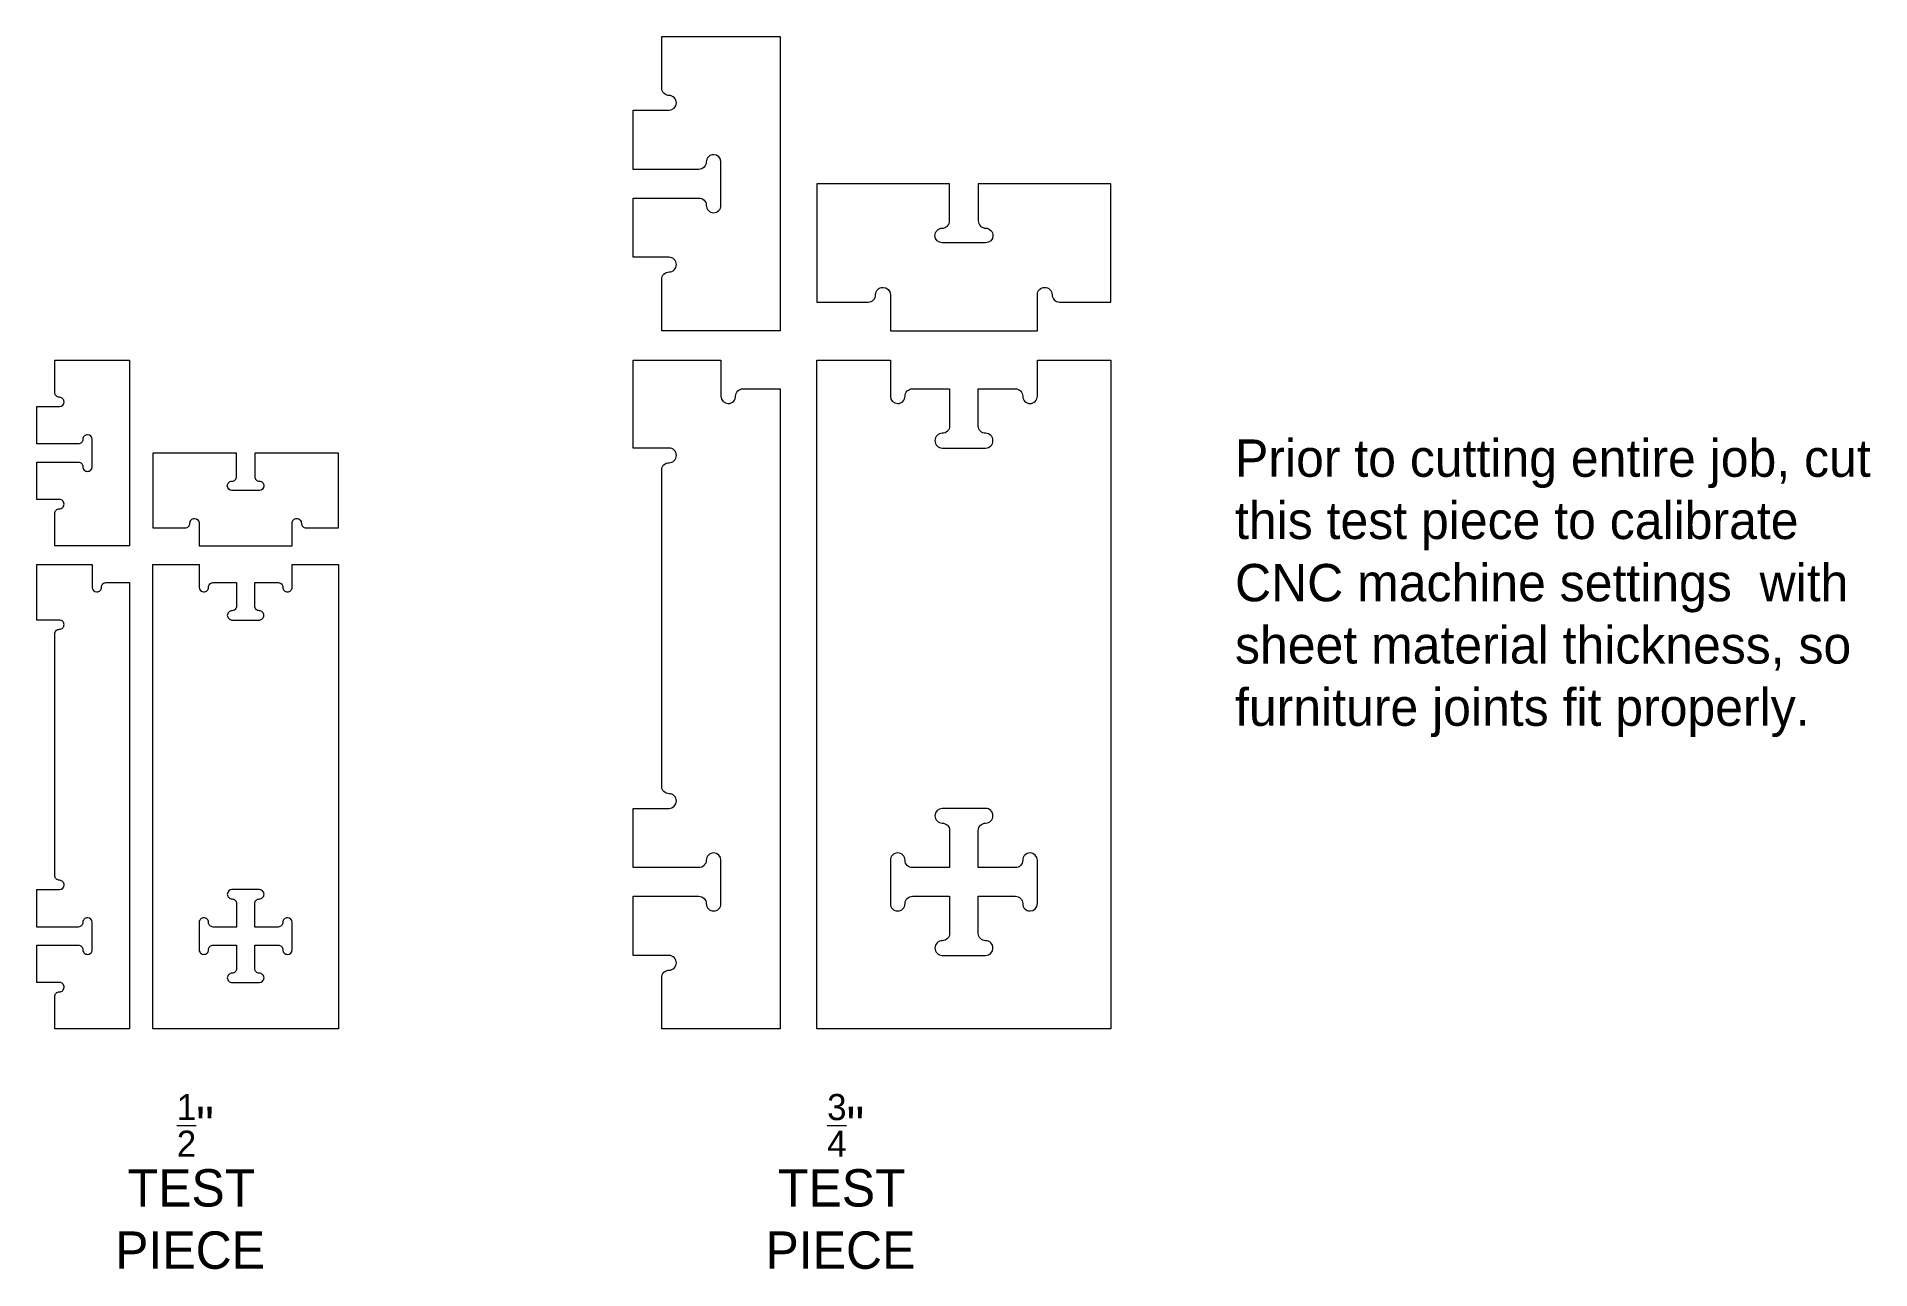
# Model space of a CAD drawing. Header units: inches. Extents: x 0.6 to 49.7, y -2.4 to 30.6.
import ezdxf

# ---------------------------------------------------------------- set-up
doc = ezdxf.new("R2010")
doc.units = ezdxf.units.IN
doc.header["$MEASUREMENT"] = 0
doc.layers.add('000_TEXT', color=6, linetype='Continuous')
doc.layers.add('CUT_THRU', color=7, linetype='Continuous')
doc.layers.add('CUT_THRU_INSIDE', color=2, linetype='Continuous', lineweight=0)

msp = doc.modelspace()

# ---------------------------------------------------------------- linework, layer by layer
at = {"layer": 'CUT_THRU', "linetype": 'Continuous', "lineweight": 0}
for points in [[(20.475, 30.604), (20.475, 22.73), (17.306, 22.73), (17.306, 24.108, -0.414214), (17.503, 24.305, 0.414214), (17.7, 24.501, 0.414214), (17.503, 24.698), (17.306, 24.698), (16.538, 24.698), (16.538, 26.283), (18.3, 26.283, -0.414214), (18.497, 26.086, 0.414214), (18.694, 25.889, 0.414214), (18.89, 26.086), (18.89, 26.283), (18.89, 27.051), (18.89, 27.247, 0.414191), (18.694, 27.444, 0.414214), (18.497, 27.247, -0.414214), (18.3, 27.051), (16.538, 27.051), (16.538, 28.635), (17.306, 28.635), (17.503, 28.635, 0.414191), (17.7, 28.832, 0.414214), (17.503, 29.029, -0.414214), (17.306, 29.226), (17.306, 30.604)], [(27.759, 23.694, 0.414214), (27.955, 23.497), (29.333, 23.497), (29.333, 26.667), (25.78, 26.667), (25.78, 25.673, 0.414214), (25.977, 25.476, -0.414214), (26.174, 25.279, -0.414191), (25.977, 25.082), (25.78, 25.082), (25.013, 25.082), (24.816, 25.082, -0.414191), (24.619, 25.279, -0.414214), (24.816, 25.476, 0.414214), (25.013, 25.673), (25.013, 26.667), (21.459, 26.667), (21.459, 23.497), (22.837, 23.497, 0.414214), (23.034, 23.694, -0.414214), (23.231, 23.891, -0.414191), (23.428, 23.694), (23.428, 23.497), (23.428, 22.73), (27.365, 22.73), (27.365, 23.497), (27.365, 23.694, -0.414214), (27.562, 23.891, -0.414214)], [(3.055, 21.942), (3.055, 16.968), (1.053, 16.968), (1.053, 17.839, -0.414214), (1.177, 17.963, 0.414214), (1.302, 18.087, 0.414214), (1.177, 18.212), (1.053, 18.212), (0.568, 18.212), (0.568, 19.213), (1.681, 19.213, -0.414214), (1.805, 19.088, 0.414214), (1.93, 18.964, 0.414214), (2.054, 19.088), (2.054, 19.213), (2.054, 19.698), (2.054, 19.822, 0.414191), (1.93, 19.946, 0.414214), (1.805, 19.822, -0.414214), (1.681, 19.698), (0.568, 19.698), (0.568, 20.699), (1.053, 20.699), (1.177, 20.699, 0.414191), (1.302, 20.823, 0.414214), (1.177, 20.947, -0.414214), (1.053, 21.072), (1.053, 21.942)], [(16.539, 9.939), (17.306, 9.939), (17.503, 9.939, 0.414191), (17.7, 10.136, 0.414214), (17.503, 10.333, -0.414214), (17.306, 10.53), (17.306, 18.999, -0.414214), (17.503, 19.196, 0.414214), (17.7, 19.393, 0.414214), (17.503, 19.59), (17.306, 19.59), (16.538, 19.59), (16.538, 21.942), (18.89, 21.942), (18.89, 21.175), (18.89, 20.978, 0.414191), (19.087, 20.781, 0.414214), (19.284, 20.978, -0.414214), (19.481, 21.175), (20.475, 21.175), (20.476, 4.034), (17.306, 4.034), (17.306, 5.412, -0.414214), (17.503, 5.609, 0.414214), (17.7, 5.805, 0.414214), (17.503, 6.002), (17.306, 6.002), (16.539, 6.002), (16.539, 7.587), (18.3, 7.587, -0.414214), (18.497, 7.39, 0.414214), (18.694, 7.193, 0.414214), (18.891, 7.39), (18.891, 7.587), (18.891, 8.355), (18.891, 8.552, 0.414191), (18.694, 8.748, 0.414214), (18.497, 8.552, -0.414214), (18.3, 8.355), (16.539, 8.355)], [(7.656, 17.577, 0.414214), (7.781, 17.453), (8.651, 17.453), (8.651, 19.455), (6.407, 19.455), (6.407, 18.827, 0.414214), (6.531, 18.703, -0.414214), (6.655, 18.578, -0.414191), (6.531, 18.454), (6.407, 18.454), (5.922, 18.454), (5.797, 18.454, -0.414191), (5.673, 18.578, -0.414214), (5.797, 18.703, 0.414214), (5.922, 18.827), (5.922, 19.455), (3.677, 19.455), (3.677, 17.453), (4.547, 17.453, 0.414214), (4.672, 17.577, -0.414214), (4.796, 17.702, -0.414191), (4.92, 17.577), (4.92, 17.453), (4.92, 16.968), (7.408, 16.968), (7.408, 17.453), (7.408, 17.577, -0.414214), (7.532, 17.702, -0.414214)], [(0.568, 7.765), (1.053, 7.765), (1.178, 7.765, 0.414191), (1.302, 7.889, 0.414214), (1.178, 8.014, -0.414214), (1.053, 8.138), (1.053, 14.611, -0.414214), (1.177, 14.736, 0.414214), (1.302, 14.86, 0.414214), (1.177, 14.984), (1.053, 14.984), (0.568, 14.984), (0.568, 16.471), (2.054, 16.471), (2.054, 15.986), (2.054, 15.861, 0.414191), (2.178, 15.737, 0.414214), (2.303, 15.861, -0.414214), (2.427, 15.986), (3.055, 15.986), (3.055, 4.034), (1.053, 4.034), (1.053, 4.905, -0.414214), (1.178, 5.029, 0.414214), (1.302, 5.153, 0.414214), (1.178, 5.278), (1.053, 5.278), (0.568, 5.278), (0.568, 6.279), (1.681, 6.279, -0.414214), (1.806, 6.154, 0.414214), (1.93, 6.03, 0.414214), (2.054, 6.154), (2.054, 6.279), (2.054, 6.764), (2.054, 6.888, 0.414191), (1.93, 7.013, 0.414214), (1.806, 6.888, -0.414214), (1.681, 6.764), (0.568, 6.764)]]:
    msp.add_lwpolyline(points, format="xyb", close=True, dxfattribs=at)
for points in [[(25.977, 19.59, 0.414214), (26.174, 19.787, 0.414214), (25.977, 19.984, -0.414214), (25.78, 20.181), (25.78, 21.175), (26.774, 21.175, -0.414214), (26.971, 20.978, 0.414214), (27.168, 20.781, 0.414214), (27.365, 20.978), (27.365, 21.175), (27.365, 21.942), (29.333, 21.942), (29.334, 4.034), (21.46, 4.034), (21.459, 21.942), (23.428, 21.942), (23.428, 21.175), (23.428, 20.978, 0.414191), (23.625, 20.781, 0.414214), (23.822, 20.978, -0.414214), (24.018, 21.175), (25.013, 21.175), (25.013, 20.181, -0.414214), (24.816, 19.984, 0.414214), (24.619, 19.787, 0.414214), (24.816, 19.59), (25.013, 19.59), (25.78, 19.59), (25.977, 19.59)], [(6.531, 14.984, 0.414214), (6.655, 15.109, 0.414214), (6.531, 15.233, -0.414214), (6.407, 15.358), (6.407, 15.986), (7.035, 15.986, -0.414214), (7.159, 15.861, 0.414214), (7.283, 15.737, 0.414214), (7.408, 15.861), (7.408, 15.986), (7.408, 16.471), (8.651, 16.471), (8.652, 4.034), (3.677, 4.034), (3.677, 16.471), (4.92, 16.471), (4.92, 15.986), (4.92, 15.861, 0.414191), (5.045, 15.737, 0.414214), (5.169, 15.861, -0.414214), (5.294, 15.986), (5.922, 15.986), (5.922, 15.358, -0.414214), (5.797, 15.233, 0.414214), (5.673, 15.109, 0.414214), (5.797, 14.984), (5.922, 14.984), (6.407, 14.984), (6.531, 14.984)]]:
    msp.add_lwpolyline(points, format="xyb", dxfattribs=at)
at = {"layer": 'CUT_THRU_INSIDE', "linetype": 'Continuous', "lineweight": 0}
for points in [[(25.978, 9.939), (25.781, 9.939), (25.013, 9.939), (24.816, 9.939, 0.414191), (24.619, 9.742, 0.414214), (24.816, 9.546, -0.414214), (25.013, 9.349), (25.013, 8.355), (24.019, 8.355, -0.414214), (23.822, 8.552, 0.414214), (23.625, 8.748, 0.414214), (23.428, 8.552), (23.428, 8.355), (23.428, 7.587), (23.428, 7.39, 0.414214), (23.625, 7.193, 0.414214), (23.822, 7.39, -0.414214), (24.019, 7.587), (25.013, 7.587), (25.013, 6.593, -0.414214), (24.816, 6.396, 0.414214), (24.619, 6.199, 0.414214), (24.816, 6.002), (25.013, 6.002), (25.781, 6.002), (25.978, 6.002, 0.414191), (26.174, 6.199, 0.414214), (25.978, 6.396, -0.414214), (25.781, 6.593), (25.781, 7.587), (26.775, 7.587, -0.414214), (26.972, 7.39, 0.414214), (27.169, 7.193, 0.414191), (27.365, 7.39), (27.365, 7.587), (27.365, 8.355), (27.365, 8.552, 0.414191), (27.169, 8.748, 0.414214), (26.972, 8.552, -0.414214), (26.775, 8.355), (25.781, 8.355), (25.781, 9.349, -0.414214), (25.978, 9.546, 0.414214), (26.174, 9.742, 0.414214), (25.978, 9.939)], [(6.531, 7.765), (6.407, 7.765), (5.922, 7.765), (5.798, 7.765, 0.414191), (5.673, 7.641, 0.414214), (5.798, 7.516, -0.414214), (5.922, 7.392), (5.922, 6.764), (5.294, 6.764, -0.414214), (5.17, 6.888, 0.414214), (5.045, 7.013, 0.414214), (4.921, 6.888), (4.921, 6.764), (4.921, 6.279), (4.921, 6.154, 0.414214), (5.045, 6.03, 0.414214), (5.17, 6.154, -0.414214), (5.294, 6.279), (5.922, 6.279), (5.922, 5.651, -0.414214), (5.798, 5.526, 0.414214), (5.673, 5.402, 0.414214), (5.798, 5.278), (5.922, 5.278), (6.407, 5.278), (6.531, 5.278, 0.414191), (6.656, 5.402, 0.414214), (6.531, 5.526, -0.414214), (6.407, 5.651), (6.407, 6.279), (7.035, 6.279, -0.414214), (7.159, 6.154, 0.414214), (7.284, 6.03, 0.414191), (7.408, 6.154), (7.408, 6.279), (7.408, 6.764), (7.408, 6.888, 0.414191), (7.284, 7.013, 0.414214), (7.159, 6.888, -0.414214), (7.035, 6.764), (6.407, 6.764), (6.407, 7.392, -0.414214), (6.531, 7.516, 0.414214), (6.656, 7.641, 0.414214), (6.531, 7.765)]]:
    msp.add_lwpolyline(points, format="xyb", dxfattribs=at)

# ---------------------------------------------------------------- texts
at = {"layer": '000_TEXT', "linetype": 'Continuous', "lineweight": 0, "char_height": 1, "attachment_point": 1}
for s, width, insert in [('Prior to cutting entire job, cut this test piece to calibrate CNC machine settings  with sheet material thickness, so furniture joints fit properly.', 18.13139, (32.657, 19.819)), ('\\A1;\\pi2.9055;{\\H0.7x;\\S1/2;}"\\P\\pi1.5888;TEST \\P\\pi1.2555;PIECE', 6.84431, (1.414, 2.293)), ('\\A1;\\pi2.9055;{\\H0.7x;\\S3/4;}"\\P\\pi1.5888;TEST \\P\\pi1.2555;PIECE', 6.84431, (18.829, 2.293))]:
    msp.add_mtext_dynamic_manual_height_columns(s, width=width, gutter_width=125, heights=[0], dxfattribs=dict(at, insert=insert))

doc.saveas('drawing.dxf')
